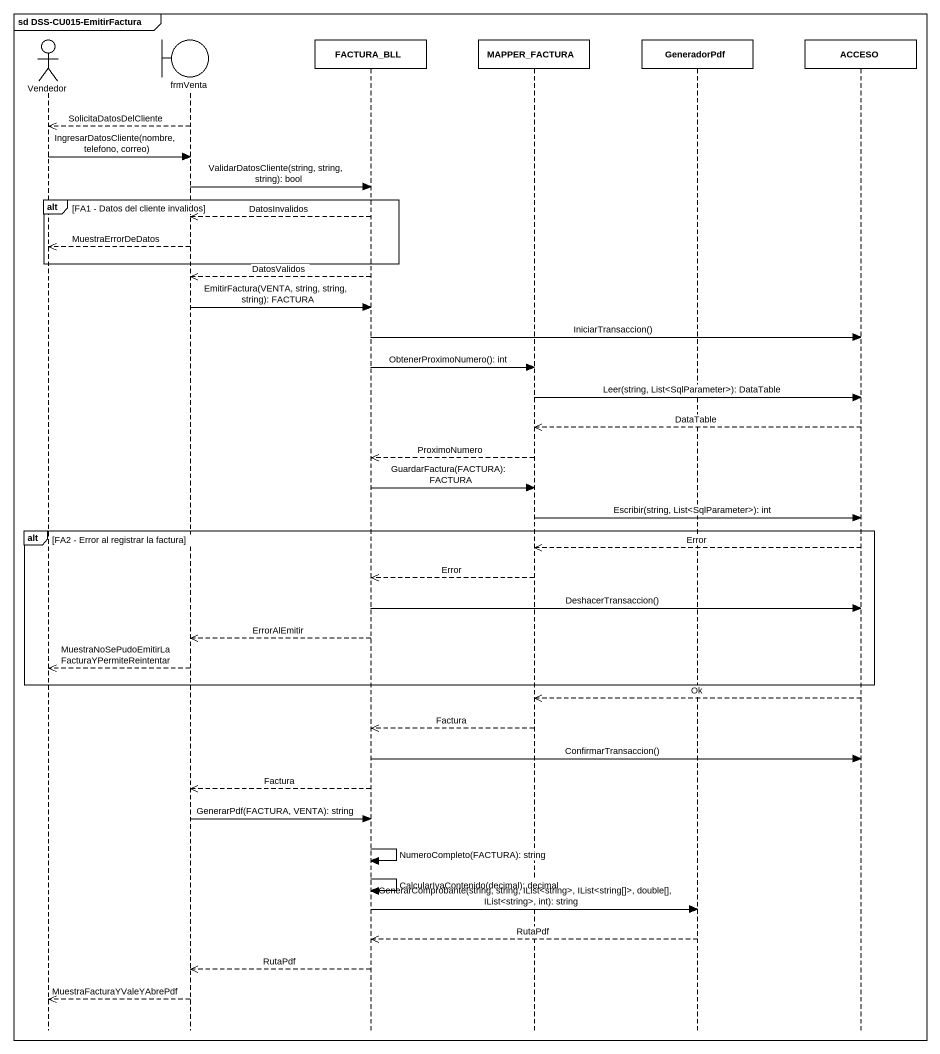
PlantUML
@startuml
mainframe sd DSS-CU015-EmitirFactura
hide footbox
actor Vendedor
boundary frmVenta
participant FACTURA_BLL
participant MAPPER_FACTURA
participant GeneradorPdf
participant ACCESO

frmVenta -->> Vendedor : SolicitaDatosDelCliente
Vendedor -> frmVenta : IngresarDatosCliente(nombre, telefono, correo)
frmVenta -> FACTURA_BLL : ValidarDatosCliente(string, string, string): bool
alt FA1 - Datos del cliente invalidos
  FACTURA_BLL -->> frmVenta : DatosInvalidos
  frmVenta -->> Vendedor : MuestraErrorDeDatos
end
FACTURA_BLL -->> frmVenta : DatosValidos
frmVenta -> FACTURA_BLL : EmitirFactura(VENTA, string, string, string): FACTURA
FACTURA_BLL -> ACCESO : IniciarTransaccion()
FACTURA_BLL -> MAPPER_FACTURA : ObtenerProximoNumero(): int
MAPPER_FACTURA -> ACCESO : Leer(string, List<SqlParameter>): DataTable
ACCESO -->> MAPPER_FACTURA : DataTable
MAPPER_FACTURA -->> FACTURA_BLL : ProximoNumero
FACTURA_BLL -> MAPPER_FACTURA : GuardarFactura(FACTURA): FACTURA
MAPPER_FACTURA -> ACCESO : Escribir(string, List<SqlParameter>): int
alt FA2 - Error al registrar la factura
  ACCESO -->> MAPPER_FACTURA : Error
  MAPPER_FACTURA -->> FACTURA_BLL : Error
  FACTURA_BLL -> ACCESO : DeshacerTransaccion()
  FACTURA_BLL -->> frmVenta : ErrorAlEmitir
  frmVenta -->> Vendedor : MuestraNoSePudoEmitirLaFacturaYPermiteReintentar
end
ACCESO -->> MAPPER_FACTURA : Ok
MAPPER_FACTURA -->> FACTURA_BLL : Factura
FACTURA_BLL -> ACCESO : ConfirmarTransaccion()
FACTURA_BLL -->> frmVenta : Factura
frmVenta -> FACTURA_BLL : GenerarPdf(FACTURA, VENTA): string
FACTURA_BLL -> FACTURA_BLL : NumeroCompleto(FACTURA): string
FACTURA_BLL -> FACTURA_BLL : CalcularIvaContenido(decimal): decimal
FACTURA_BLL -> GeneradorPdf : GenerarComprobante(string, string, IList<string>, IList<string[]>, double[], IList<string>, int): string
GeneradorPdf -->> FACTURA_BLL : RutaPdf
FACTURA_BLL -->> frmVenta : RutaPdf
frmVenta -->> Vendedor : MuestraFacturaYValeYAbrePdf
@enduml
